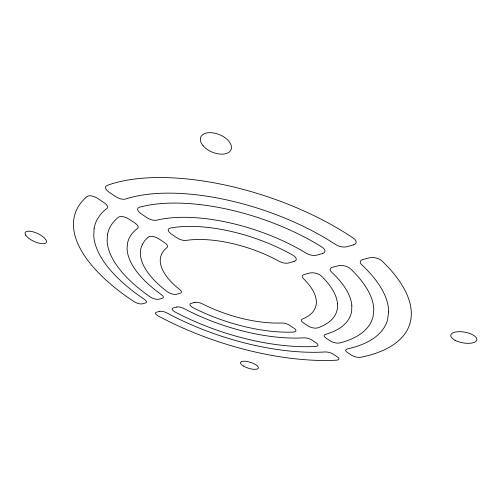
<?xml version="1.0" encoding="UTF-8"?>
<svg xmlns="http://www.w3.org/2000/svg" width="502" height="502" viewBox="0 0 502 502"><rect width="100%" height="100%" fill="white"/><g stroke="black" fill="none" stroke-linecap="round" stroke-linejoin="round"><path stroke-width="0.75" d="M337.457 303.333L337.426 308.033A102.885 44 18.4 0 1 317.829 327.856A6.752 2.705 15.5 0 1 307.833 325.848L303.214 322.742A6.777 2.73 15.7 0 1 302.48 319.021A81.45 34.726 18.4 0 0 316.16 299.449L315.206 295.578A81.45 34.726 18.4 0 0 303.434 278.673A7.637 3.483 15.6 0 1 304.482 274.393L309.954 272.994A7.706 3.539 15.4 0 1 321.468 276.119A102.885 44 18.4 0 1 337.457 303.333M351.839 305.636L351.62 311.353A117.292 50.288 18.4 0 1 325.516 334.363A6.651 2.598 14.9 0 0 325.785 337.921L330.159 340.864A6.626 2.573 14.8 0 0 339.816 342.941A139.123 59.895 18.4 0 0 373.118 316.379L373.777 309.577A139.123 59.895 18.4 0 0 350.39 268.733A8.063 3.828 14.2 0 0 338.543 265.69L332.65 267.196A7.988 3.771 14.4 0 0 331.445 271.984A117.292 50.288 18.4 0 1 351.839 305.636M94.106 228.429L93.767 236.084A153.838 66.446 18.4 0 0 144.52 299.468A6.118 2.221 21 0 1 145.574 302.926L142.367 303.823A6.08 2.19 21 0 1 133.978 301.577A176.208 76.53 18.4 0 1 87.21 196.433A7.919 3.52 24.9 0 1 97.645 198.397L104.027 202.613A7.856 3.489 24.6 0 1 106.907 208.43A153.838 66.446 18.4 0 0 94.106 228.429M107.522 234.465L107.114 241.092A139.123 59.895 18.4 0 0 150.035 296.82A6.269 2.341 20.7 0 0 158.852 299.217L162.29 298.257A6.306 2.378 20.7 0 0 161.512 294.737A117.292 50.288 18.4 0 1 127.075 247.9L127.684 242.472A117.292 50.288 18.4 0 1 137.548 228.454A7.586 3.345 23.1 0 0 135.013 223.095L128.932 219.079A7.637 3.376 23.4 0 0 118.56 217.153A139.123 59.895 18.4 0 0 107.522 234.465M388.623 311.999L387.582 319.761A153.838 66.446 18.4 0 1 347.321 348.978A6.539 2.472 14.3 0 0 347.233 352.341L351.406 355.146A6.52 2.447 14.2 0 0 360.794 357.255A176.208 76.53 18.4 0 0 381.815 260.814A8.471 4.148 12.7 0 0 369.503 257.783L363.103 259.421A8.39 4.085 13 0 0 361.584 264.648A153.838 66.446 18.4 0 1 388.623 311.999M142.355 244.361L140.855 248.54A102.885 44 18.4 0 0 167.191 291.643A6.47 2.51 20.4 0 0 176.553 294.279L180.268 293.237A6.513 2.548 20.3 0 0 179.898 289.729A81.45 34.726 18.4 0 1 160.803 256.284L162.09 253.115L164.129 250.191L166.94 247.555A7.348 3.2 21.7 0 0 164.631 242.673L158.801 238.82A7.392 3.232 22 0 0 148.429 236.975L144.877 240.483L142.355 244.361M294.084 261.46L288.656 262.973A7.812 3.683 16.9 0 1 279.225 261.329A81.45 34.726 18.4 0 0 186.117 240.402A7.624 3.47 21.2 0 1 177.062 237.904L171.157 233.932A7.668 3.501 21.5 0 1 170.416 228.021A102.885 44 18.4 0 1 292.98 255.267A7.881 3.746 16.6 0 1 294.084 261.46M322.453 253.535L316.605 255.173A8.17 3.997 15.7 0 1 306.289 253.272A117.292 50.288 18.4 0 0 156.605 220.196A7.869 3.633 22.8 0 1 147.048 217.724L140.886 213.576A7.925 3.671 23.1 0 1 139.418 207.263A139.123 59.895 18.4 0 1 322.058 247.147A8.245 4.066 15.4 0 1 322.453 253.535M353.226 244.945L346.863 246.72A8.572 4.349 14.2 0 1 335.775 244.643A153.838 66.446 18.4 0 0 125.525 199.037A8.157 3.803 24.4 0 1 115.617 196.583L109.141 192.228A8.22 3.834 24.7 0 1 107.014 185.47A176.208 76.53 18.4 0 1 353.477 238.249A8.659 4.424 13.9 0 1 353.226 244.945M159.686 311.372L156.429 312.206A5.936 2.115 20.2 0 0 158.331 316.034A176.208 76.53 18.4 0 0 336.466 360.191A6.275 2.303 14.9 0 0 337.426 356.897L333.278 354.155A6.294 2.328 15.1 0 0 325.12 351.965A153.838 66.446 18.4 0 1 167.078 313.022A5.974 2.14 20.2 0 0 159.686 311.372M176.654 307.042L173.165 307.933A6.118 2.253 19.9 0 0 175.091 312.006A139.123 59.895 18.4 0 0 315.425 346.468A6.382 2.416 15.6 0 0 316.304 342.935L311.962 340.061A6.407 2.435 15.7 0 0 303.817 337.84A117.292 50.288 18.4 0 1 184.171 308.642A6.162 2.284 19.8 0 0 176.654 307.042M194.883 302.386L191.124 303.346A6.319 2.41 19.4 0 0 193.176 307.745A102.885 44 18.4 0 0 293.237 332.079A6.501 2.529 16.3 0 0 294.128 328.277L289.541 325.246A6.526 2.554 16.5 0 0 281.547 322.974A81.45 34.726 18.4 0 1 202.406 303.867A6.363 2.447 19.3 0 0 194.883 302.386M25.709 235.156L25.1 233.719A11.646 4.33 24.8 0 1 39.451 234.44A11.646 4.33 24.8 0 1 43.379 243.702A11.646 4.33 24.8 0 1 25.709 235.156M455.013 340.249A13.253 5.422 10.2 0 0 476.611 340.576A13.253 5.422 10.2 0 0 459.87 331.684A13.253 5.422 10.2 0 0 455.013 340.249M203.065 145.731A16.403 9.463 22.4 0 0 229.979 151.34A16.403 9.463 22.4 0 0 214.63 133.155A16.403 9.463 22.4 0 0 203.065 145.731M243.382 366.002A9.356 3.112 17.4 0 0 258.191 368.393A9.356 3.112 17.4 0 0 246.714 361.44A9.356 3.112 17.4 0 0 243.382 366.002"/></g></svg>
